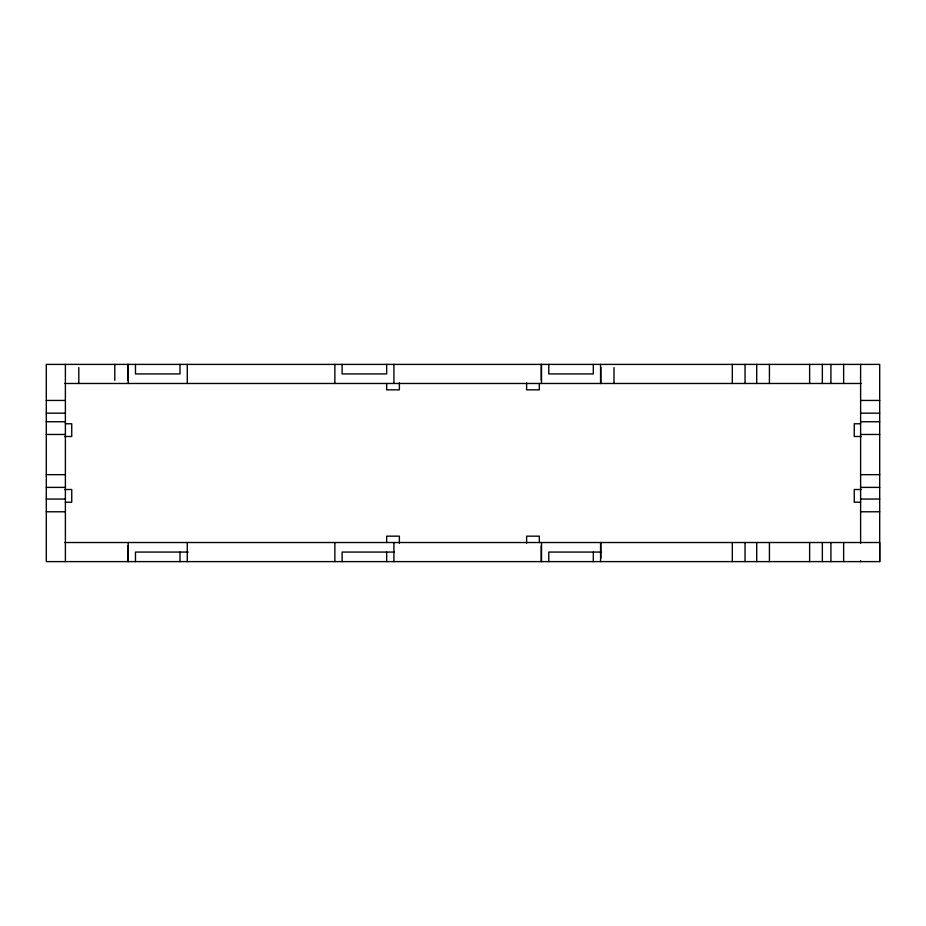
<?xml version="1.0" encoding="UTF-8"?>
<svg xmlns="http://www.w3.org/2000/svg" width="926" height="926" viewBox="0 0 926 926"><rect width="100%" height="100%" fill="white"/><g stroke="black" fill="none" stroke-linecap="round" stroke-linejoin="round"><path stroke-width="1.39" d="M879.7 561.607L879.7 364.393L46.3 364.393L46.3 561.607L879.7 561.607L879.7 542.52L64.681 542.52M64.681 383.48L861.319 383.48M46.3 400.437L65.387 400.437M860.613 400.437L879.7 400.437M46.3 413.17L65.387 413.17M860.613 413.17L879.7 413.17M46.3 421.747L65.387 421.747M860.613 421.747L879.7 421.747M65.387 423.772L71.742 423.772L71.742 436.493L64.681 436.493M860.613 423.772L854.258 423.772L854.258 436.493L861.319 436.493M46.3 434.468L65.387 434.468M860.613 434.468L879.7 434.468M46.3 474.668L65.387 474.668M860.613 474.668L879.7 474.668M46.3 487.389L65.387 487.389M860.613 487.389L879.7 487.389M64.681 489.507L71.742 489.507L71.742 502.228L65.387 502.228M861.319 489.507L854.258 489.507L854.258 502.228L860.613 502.228M46.3 499.056L65.387 499.056M860.613 499.056L879.7 499.056M46.3 511.777L65.387 511.777M860.613 511.777L879.7 511.777M188.186 552.07L135.474 552.07L135.474 561.607M394.175 552.07L342.122 552.07L342.122 561.607M601.495 552.07L548.782 552.07L548.782 561.607M860.613 364.393L860.613 543.226M860.613 560.693L860.613 561.607M843.644 364.393L843.644 383.48M843.644 542.52L843.644 561.607M830.923 364.393L830.923 383.48M830.923 542.52L830.923 561.607M822.346 364.393L822.346 383.48M822.346 542.52L822.346 561.607M809.625 364.393L809.625 383.48M809.625 542.52L809.625 561.607M769.425 364.393L769.425 383.48M769.425 542.52L769.425 561.607M756.704 364.393L756.704 383.48M756.704 542.52L756.704 561.607M745.036 364.393L745.036 383.48M745.036 542.52L745.036 561.607M732.316 364.393L732.316 383.48M732.316 542.52L732.316 561.607M613.996 367.576L613.996 383.48M600.835 367.576L600.835 383.48M600.835 542.52L600.835 558.424M600.569 364.393L600.569 383.48M600.569 542.52L600.569 561.607M593.311 364.393L593.311 373.93L548.782 373.93L548.782 364.393M593.311 552.07L593.311 561.607M541.513 364.393L541.513 383.48M541.513 542.52L541.513 561.607M541.247 364.393L541.247 380.297M541.247 545.703L541.247 561.607M539.337 383.48L539.337 389.834L526.616 389.834L526.616 382.774M539.337 542.52L539.337 536.166L526.616 536.166L526.616 543.226M399.384 382.774L399.384 389.834L386.663 389.834L386.663 383.48M399.384 543.226L399.384 536.166L386.663 536.166L386.663 542.52M393.92 364.393L393.92 383.48M393.92 542.52L393.92 561.607M386.663 364.393L386.663 373.93L342.122 373.93L342.122 364.393M386.663 552.07L386.663 561.607M334.865 364.393L334.865 383.48M334.865 542.52L334.865 561.607M187.272 364.393L187.272 383.48M187.272 542.52L187.272 561.607M180.003 364.393L180.003 373.93L135.474 373.93L135.474 364.393M180.003 552.07L180.003 561.607M128.205 364.393L128.205 383.48M128.205 542.52L128.205 561.607M127.938 364.393L127.938 380.297M127.938 545.703L127.938 561.607M114.789 364.393L114.789 380.297M78.803 367.576L78.803 383.48M65.387 364.393L65.387 561.607"/></g></svg>
